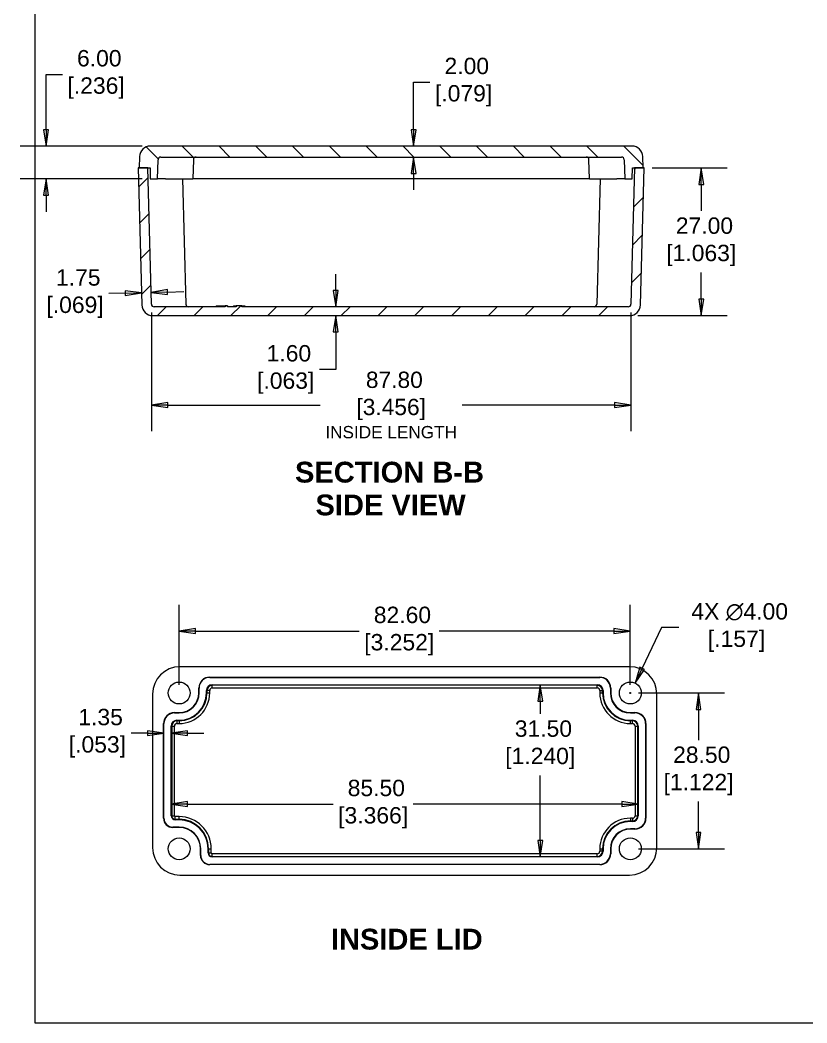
# Model space of a CAD drawing. Header units: millimetres. Extents: x 11 to 405, y 14 to 310.
# Drawn here: x 11 to 155, y 14.5 to 197.9 of the extents above; entities that cross this region are included whole.
import ezdxf

# ---------------------------------------------------------------- set-up
doc = ezdxf.new("R2010")
doc.units = ezdxf.units.MM
doc.header["$LTSCALE"] = 1.5
for name, color, linetype, lineweight in [('Dimension (ANSI)', 7, 'Continuous', 9), ('Hatch (ANSI)', 7, 'Continuous', 9), ('Sketch Geometry (ANSI)', 7, 'Continuous', 9), ('Symbol (ANSI)', 7, 'Continuous', 9), ('Visible (ANSI)', 7, 'Continuous', 9), ('Visible Narrow (ANSI)', 7, 'Continuous', 9)]:
    doc.layers.add(name, color=color, linetype=linetype, lineweight=lineweight)
doc.styles.add('Label Text (ANSI)', font='arialbd.ttf')
doc.styles.add('Note Text (ANSI)', font='arial.ttf')
doc.styles.add('Text Style20', font='arial.ttf')
doc.dimstyles.new('Default - mm (ANSI)', dxfattribs={"dimscale": 1.5, "dimtxt": 2, "dimasz": 2, "dimexe": 3.175, "dimexo": 1, "dimgap": 0.8, "dimtad": 0, "dimtih": 1, "dimtoh": 1, "dimrnd": 1e-08, "dimzin": 4, "dimdsep": 46, "dimtxsty": 'Note Text (ANSI)', "dimblk": 'Filled-1', "dimcen": 0.09, "dimdle": 10, "dimclrd": 256, "dimclre": 256, "dimclrt": 256, "dimadec": 1, "dimazin": 0, "dimtfac": 1.524, "dimtofl": 0, "dimtmove": 0, "dimatfit": 3, "dimfxl": 0, "dimtolj": 1, "dimtzin": 0, "dimlwd": -1, "dimlwe": -1, "dimarcsym": 0})

# ---------------------------------------------------------------- blocks, each defined once
blk = doc.blocks.new('Title Blocks HAMMOND')
at = {"layer": 'Sketch Geometry (ANSI)'}
for p, q in [((9.35, 206.73), (9.35, 9.64)), ((9.35, 9.64), (173.94, 9.64))]:
    blk.add_line(p, q, dxfattribs=at)
at = {"layer": 'Symbol (ANSI)', "style": 'Text Style20'}
blk.add_attdef('<TITLE>_001', (231.51, 16.35), '', height=5, dxfattribs=at)
blk = doc.blocks.new('Filled-1')
at = {"color": 0}
for p, q in [((0, 0), (-1, 0.15)), ((-1, 0.15), (-1, -0.15)), ((-1, 0), (0, 0)), ((-1, -0.15), (0, 0))]:
    blk.add_line(p, q, dxfattribs=at)
at = {"color": 0, "flags": 128}
blk.add_lwpolyline([(-1, -0.15), (0, 0), (-1, 0.15), (-1, -0.15)], dxfattribs=at)
at = {"color": 0}
blk.add_solid([(-1, -0.15), (0, 0), (-1, 0.15), (-1, -0.15)], dxfattribs=at)
blk = doc.blocks.new('*D7')
at = {"layer": 'Defpoints', "color": 0, "transparency": 16777216}
for p in [(38.64, 68.79), (124.15, 68.79), (124.15, 54.51)]:
    blk.add_point(p, dxfattribs=at)
at = {"layer": 'Dimension (ANSI)', "transparency": 16777216}
for p, q in [((41.64, 54.51), (68.28, 54.51)), ((121.15, 54.51), (82.94, 54.51))]:
    blk.add_line(p, q, dxfattribs=at)
at = {"layer": 'Dimension (ANSI)', "transparency": 16777216, "xscale": 3, "yscale": 3, "zscale": 3, "rotation": 180}
blk.add_blockref('Filled-1', (38.64, 54.51), dxfattribs=at)
at = {"layer": 'Dimension (ANSI)', "transparency": 16777216, "xscale": 3, "yscale": 3, "zscale": 3}
blk.add_blockref('Filled-1', (124.15, 54.51), dxfattribs=at)
at = {"layer": 'Dimension (ANSI)', "transparency": 16777216, "insert": (75.61, 54.51), "char_height": 3, "attachment_point": 5, "style": 'Note Text (ANSI)'}
blk.add_mtext('\\A1; 85.50\\P[3.366]', dxfattribs=at)
blk = doc.blocks.new('*D8')
at = {"layer": 'Defpoints', "color": 0, "transparency": 16777216}
for p in [(116.64, 76.34), (106.2, 44.83), (116.64, 44.83)]:
    blk.add_point(p, dxfattribs=at)
at = {"layer": 'Dimension (ANSI)', "transparency": 16777216}
for p, q in [((106.2, 73.34), (106.2, 71)), ((106.2, 47.83), (106.2, 59.74))]:
    blk.add_line(p, q, dxfattribs=at)
at = {"layer": 'Dimension (ANSI)', "transparency": 16777216, "xscale": 3, "yscale": 3, "zscale": 3}
for p, rotation in [((106.2, 76.34), 90), ((106.2, 44.83), 270)]:
    blk.add_blockref('Filled-1', p, dxfattribs=dict(at, rotation=rotation))
at = {"layer": 'Dimension (ANSI)', "transparency": 16777216, "insert": (106.2, 65.37), "char_height": 3, "attachment_point": 5, "style": 'Note Text (ANSI)'}
blk.add_mtext('\\A1; 31.50\\P[1.240]', dxfattribs=at)
blk = doc.blocks.new('*D9')
at = {"layer": 'Defpoints', "color": 0, "transparency": 16777216}
for p in [(122.69, 86.17), (40.09, 74.84), (122.69, 74.84)]:
    blk.add_point(p, dxfattribs=at)
at = {"layer": 'Dimension (ANSI)', "transparency": 16777216}
for p, q in [((40.09, 76.34), (40.09, 90.94)), ((122.69, 76.34), (122.69, 90.94)), ((43.09, 86.17), (73.06, 86.17)), ((119.69, 86.17), (87.72, 86.17))]:
    blk.add_line(p, q, dxfattribs=at)
at = {"layer": 'Dimension (ANSI)', "transparency": 16777216, "xscale": 3, "yscale": 3, "zscale": 3, "rotation": 180}
blk.add_blockref('Filled-1', (40.09, 86.17), dxfattribs=at)
at = {"layer": 'Dimension (ANSI)', "transparency": 16777216, "xscale": 3, "yscale": 3, "zscale": 3}
blk.add_blockref('Filled-1', (122.69, 86.17), dxfattribs=at)
at = {"layer": 'Dimension (ANSI)', "transparency": 16777216, "insert": (80.39, 86.17), "char_height": 3, "attachment_point": 5, "style": 'Note Text (ANSI)'}
blk.add_mtext('\\A1; 82.60\\P[3.252]', dxfattribs=at)
blk = doc.blocks.new('*D10')
at = {"layer": 'Defpoints', "color": 0, "transparency": 16777216}
for p in [(122.69, 74.84), (122.69, 46.34), (135.18, 46.34)]:
    blk.add_point(p, dxfattribs=at)
at = {"layer": 'Dimension (ANSI)', "transparency": 16777216}
for p, q in [((124.19, 74.84), (139.95, 74.84)), ((135.18, 71.84), (135.18, 66.21)), ((135.18, 49.34), (135.18, 54.96)), ((124.19, 46.34), (139.95, 46.34))]:
    blk.add_line(p, q, dxfattribs=at)
at = {"layer": 'Dimension (ANSI)', "transparency": 16777216, "xscale": 3, "yscale": 3, "zscale": 3}
for p, rotation in [((135.18, 74.84), 90), ((135.18, 46.34), 270)]:
    blk.add_blockref('Filled-1', p, dxfattribs=dict(at, rotation=rotation))
at = {"layer": 'Dimension (ANSI)', "transparency": 16777216, "insert": (135.18, 60.59), "char_height": 3, "attachment_point": 5, "style": 'Note Text (ANSI)'}
blk.add_mtext('\\A1; 28.50\\P[1.122]', dxfattribs=at)
blk = doc.blocks.new('*D11')
at = {"layer": 'Defpoints', "color": 0, "transparency": 16777216}
for p in [(37.3, 67.48), (37.3, 67.25), (38.64, 67.25)]:
    blk.add_point(p, dxfattribs=at)
at = {"layer": 'Dimension (ANSI)', "transparency": 16777216}
for p, q in [((34.3, 67.48), (31.3, 67.48)), ((41.64, 67.48), (44.64, 67.48))]:
    blk.add_line(p, q, dxfattribs=at)
at = {"layer": 'Dimension (ANSI)', "transparency": 16777216, "xscale": 3, "yscale": 3, "zscale": 3}
blk.add_blockref('Filled-1', (37.3, 67.48), dxfattribs=at)
at = {"layer": 'Dimension (ANSI)', "transparency": 16777216, "xscale": 3, "yscale": 3, "zscale": 3, "rotation": 180}
blk.add_blockref('Filled-1', (38.64, 67.48), dxfattribs=at)
at = {"layer": 'Dimension (ANSI)', "transparency": 16777216, "insert": (25.13, 67.48), "char_height": 3, "attachment_point": 5, "style": 'Note Text (ANSI)'}
blk.add_mtext('\\A1; 1.35\\P[.053]', dxfattribs=at)
blk = doc.blocks.new('*D19')
at = {"layer": 'Defpoints', "color": 0, "transparency": 16777216}
for p in [(125.21, 170.87), (122.55, 143.87), (135.68, 143.87)]:
    blk.add_point(p, dxfattribs=at)
at = {"layer": 'Dimension (ANSI)', "transparency": 16777216}
for p, q in [((126.71, 170.87), (140.44, 170.87)), ((135.68, 167.87), (135.68, 163)), ((135.68, 146.87), (135.68, 151.74)), ((124.05, 143.87), (140.44, 143.87))]:
    blk.add_line(p, q, dxfattribs=at)
at = {"layer": 'Dimension (ANSI)', "transparency": 16777216, "xscale": 3, "yscale": 3, "zscale": 3}
for p, rotation in [((135.68, 170.87), 90), ((135.68, 143.87), 270)]:
    blk.add_blockref('Filled-1', p, dxfattribs=dict(at, rotation=rotation))
at = {"layer": 'Dimension (ANSI)', "transparency": 16777216, "insert": (135.68, 157.37), "char_height": 3, "attachment_point": 5, "style": 'Note Text (ANSI)'}
blk.add_mtext('\\A1; 27.00\\P[1.063]', dxfattribs=at)
blk = doc.blocks.new('*D20')
at = {"layer": 'Defpoints', "color": 0, "transparency": 16777216}
for p in [(15.73, 174.87), (34.83, 174.87), (34.81, 168.87)]:
    blk.add_point(p, dxfattribs=at)
at = {"layer": 'Dimension (ANSI)', "transparency": 16777216}
for p, q in [((15.73, 177.87), (15.73, 187.99)), ((15.73, 187.99), (18.73, 187.99)), ((33.33, 174.87), (10.97, 174.87)), ((33.31, 168.87), (10.97, 168.87)), ((15.73, 165.87), (15.73, 162.87))]:
    blk.add_line(p, q, dxfattribs=at)
at = {"layer": 'Dimension (ANSI)', "transparency": 16777216, "xscale": 3, "yscale": 3, "zscale": 3}
for p, rotation in [((15.73, 174.87), 270), ((15.73, 168.87), 90)]:
    blk.add_blockref('Filled-1', p, dxfattribs=dict(at, rotation=rotation))
at = {"layer": 'Dimension (ANSI)', "transparency": 16777216, "insert": (24.89, 187.99), "char_height": 3, "attachment_point": 5, "style": 'Note Text (ANSI)'}
blk.add_mtext('\\A1; 6.00\\P[.236]', dxfattribs=at)
blk = doc.blocks.new('*D21')
at = {"layer": 'Defpoints', "color": 0, "transparency": 16777216}
for p in [(35.01, 145.95), (122.81, 145.95), (122.81, 127.5)]:
    blk.add_point(p, dxfattribs=at)
at = {"layer": 'Dimension (ANSI)', "transparency": 16777216}
for p, q in [((35.01, 144.45), (35.01, 122.74)), ((122.81, 144.45), (122.81, 122.74)), ((38.01, 127.5), (65.93, 127.5)), ((119.81, 127.5), (91.89, 127.5))]:
    blk.add_line(p, q, dxfattribs=at)
at = {"layer": 'Dimension (ANSI)', "transparency": 16777216, "xscale": 3, "yscale": 3, "zscale": 3, "rotation": 180}
blk.add_blockref('Filled-1', (35.01, 127.5), dxfattribs=at)
at = {"layer": 'Dimension (ANSI)', "transparency": 16777216, "xscale": 3, "yscale": 3, "zscale": 3}
blk.add_blockref('Filled-1', (122.81, 127.5), dxfattribs=at)
at = {"layer": 'Dimension (ANSI)', "transparency": 16777216, "insert": (78.91, 127.5), "char_height": 3, "attachment_point": 5, "style": 'Note Text (ANSI)'}
blk.add_mtext('\\A1; \\fArial|b0|i0;\\H2.9809;87.80\\P[3.456]{\\P\\fArial|b0|i0;\\H2.2500;INSIDE LENGTH}', dxfattribs=at)
blk = doc.blocks.new('*D26')
at = {"layer": 'Defpoints', "color": 0, "transparency": 16777216}
for p in [(123.56, 76.64), (121.83, 73.03)]:
    blk.add_point(p, dxfattribs=at)
at = {"layer": 'Dimension (ANSI)', "transparency": 16777216}
for p, q in [((128.42, 86.81), (124.85, 79.35)), ((131.59, 86.81), (128.42, 86.81)), ((122.56, 74.84), (122.83, 74.84)), ((122.69, 74.7), (122.69, 74.97))]:
    blk.add_line(p, q, dxfattribs=at)
at = {"layer": 'Dimension (ANSI)', "transparency": 16777216, "xscale": 3, "yscale": 3, "zscale": 3, "rotation": 244.4367933907318}
blk.add_blockref('Filled-1', (123.56, 76.64), dxfattribs=at)
at = {"layer": 'Dimension (ANSI)', "transparency": 16777216, "insert": (142.13, 86.81), "char_height": 3, "attachment_point": 5, "style": 'Note Text (ANSI)'}
blk.add_mtext('\\A1; 4X ∅4.00\\P[.157]', dxfattribs=at)
blk = doc.blocks.new('*D29')
at = {"layer": 'Defpoints', "color": 0, "transparency": 16777216}
for p in [(83.01, 174.87), (92.17, 174.87), (92.17, 172.87)]:
    blk.add_point(p, dxfattribs=at)
at = {"layer": 'Dimension (ANSI)', "transparency": 16777216}
for p, q in [((83.01, 177.87), (83.01, 186.58)), ((83.01, 186.58), (86.01, 186.58)), ((83.01, 169.87), (83.01, 166.87))]:
    blk.add_line(p, q, dxfattribs=at)
at = {"layer": 'Dimension (ANSI)', "transparency": 16777216, "xscale": 3, "yscale": 3, "zscale": 3}
for p, rotation in [((83.01, 174.87), 270), ((83.01, 172.87), 90)]:
    blk.add_blockref('Filled-1', p, dxfattribs=dict(at, rotation=rotation))
at = {"layer": 'Dimension (ANSI)', "transparency": 16777216, "insert": (92.17, 186.58), "char_height": 3, "attachment_point": 5, "style": 'Note Text (ANSI)'}
blk.add_mtext('\\A1; 2.00\\P[.079]', dxfattribs=at)
blk = doc.blocks.new('*D30')
at = {"layer": 'Defpoints', "color": 0, "transparency": 16777216}
for p in [(33.05, 154.01), (34.8, 154.06), (34.96, 148.09)]:
    blk.add_point(p, dxfattribs=at)
at = {"layer": 'Dimension (ANSI)', "transparency": 16777216}
for p, q in [((30.21, 147.97), (27.21, 147.89)), ((37.95, 148.17), (40.95, 148.25))]:
    blk.add_line(p, q, dxfattribs=at)
at = {"layer": 'Dimension (ANSI)', "transparency": 16777216, "xscale": 3, "yscale": 3, "zscale": 3}
for p, rotation in [((34.96, 148.09), 181.4999999999999), ((33.21, 148.04), 1.499999999999995)]:
    blk.add_blockref('Filled-1', p, dxfattribs=dict(at, rotation=rotation))
at = {"layer": 'Dimension (ANSI)', "transparency": 16777216, "insert": (21.04, 147.89), "char_height": 3, "attachment_point": 5, "style": 'Note Text (ANSI)'}
blk.add_mtext('\\A1; 1.75\\P[.069]', dxfattribs=at)
blk = doc.blocks.new('*D31')
at = {"layer": 'Defpoints', "color": 0, "transparency": 16777216}
for p in [(59.6, 145.47), (59.6, 143.87), (68.76, 143.87)]:
    blk.add_point(p, dxfattribs=at)
at = {"layer": 'Dimension (ANSI)', "transparency": 16777216}
for p, q in [((68.76, 148.47), (68.76, 151.47)), ((68.76, 140.87), (68.76, 134.02)), ((68.76, 134.02), (65.76, 134.02))]:
    blk.add_line(p, q, dxfattribs=at)
at = {"layer": 'Dimension (ANSI)', "transparency": 16777216, "xscale": 3, "yscale": 3, "zscale": 3}
for p, rotation in [((68.76, 145.47), 270), ((68.76, 143.87), 90)]:
    blk.add_blockref('Filled-1', p, dxfattribs=dict(at, rotation=rotation))
at = {"layer": 'Dimension (ANSI)', "transparency": 16777216, "insert": (59.6, 134.02), "char_height": 3, "attachment_point": 5, "style": 'Note Text (ANSI)'}
blk.add_mtext('\\A1; 1.60\\P[.063]', dxfattribs=at)

msp = doc.modelspace()

# ---------------------------------------------------------------- hatches: boundary and pattern name
at = {"layer": 'Hatch (ANSI)'}
h = msp.add_hatch(dxfattribs=at)
h.set_pattern_fill('ANSI31', color=256, scale=38.1, angle=90.00021, style=0)
h.set_pattern_definition([(135.0002, (0, 0), (-3.36758, -3.36761), [])])
edge = h.paths.add_edge_path()
edge.add_ellipse((34.831, 172.867), major_axis=(0, 2), ratio=1, start_angle=0, end_angle=88)
edge.add_line((32.832, 172.937), (32.76, 170.867))
edge.add_line((32.76, 170.867), (34.36, 170.867))
edge.add_line((34.36, 170.867), (34.76, 170.867))
edge.add_line((34.76, 170.867), (34.812, 168.867))
edge.add_line((34.812, 168.867), (36.157, 168.867))
edge.add_line((36.157, 168.867), (36.249, 172.38))
edge.add_ellipse((36.749, 172.367), major_axis=(-0.5, 0.013), ratio=1, start_angle=271.5, end_angle=360, ccw=False)
edge.add_line((36.749, 172.867), (121.07, 172.867))
edge.add_ellipse((121.07, 172.367), major_axis=(0, 0.5), ratio=1, start_angle=271.5, end_angle=360, ccw=False)
edge.add_line((121.57, 172.38), (121.662, 168.867))
edge.add_line((121.662, 168.867), (123.007, 168.867))
edge.add_line((123.007, 168.867), (123.06, 170.867))
edge.add_line((123.06, 170.867), (123.46, 170.867))
edge.add_line((123.46, 170.867), (125.06, 170.867))
edge.add_line((125.06, 170.867), (124.987, 172.937))
edge.add_ellipse((122.988, 172.867), major_axis=(1.999, 0.07), ratio=1, start_angle=0, end_angle=88)
edge.add_line((122.988, 174.867), (34.831, 174.867))
h = msp.add_hatch(dxfattribs=at)
h.set_pattern_fill('ANSI31', color=256, scale=38.1, style=0)
h.set_pattern_definition([(45, (0, 0), (-3.3676, 3.3676), [])])
edge = h.paths.add_edge_path()
edge.add_ellipse((35.265, 145.867), major_axis=(-1.999, -0.052), ratio=1, start_angle=0, end_angle=88.5)
edge.add_line((35.265, 143.867), (122.554, 143.867))
edge.add_ellipse((122.554, 145.867), major_axis=(0, -2), ratio=1, start_angle=0, end_angle=88.5)
edge.add_line((124.554, 145.815), (125.21, 170.867))
edge.add_line((125.21, 170.867), (125.06, 170.867))
edge.add_line((125.06, 170.867), (123.46, 170.867))
edge.add_line((123.46, 170.867), (122.807, 145.954))
edge.add_ellipse((122.307, 145.967), major_axis=(0.5, -0.013), ratio=1, start_angle=271.5, end_angle=360, ccw=False)
edge.add_line((122.307, 145.467), (51.588, 145.467))
edge.add_line((51.588, 145.467), (51.588, 145.667))
edge.add_line((51.588, 145.667), (50.53, 145.667))
edge.add_line((50.53, 145.667), (50.53, 145.467))
edge.add_line((50.53, 145.467), (48.931, 145.467))
edge.add_line((48.931, 145.467), (48.931, 145.667))
edge.add_line((48.931, 145.667), (48.546, 145.667))
edge.add_line((48.546, 145.667), (48.546, 145.467))
edge.add_line((48.546, 145.467), (35.512, 145.467))
edge.add_ellipse((35.512, 145.967), major_axis=(0, -0.5), ratio=1, start_angle=271.5, end_angle=360, ccw=False)
edge.add_line((35.012, 145.954), (34.36, 170.867))
edge.add_line((34.36, 170.867), (32.76, 170.867))
edge.add_line((32.76, 170.867), (32.61, 170.867))
edge.add_line((32.61, 170.867), (33.266, 145.815))

# ---------------------------------------------------------------- linework, layer by layer
at = {"layer": 'Visible (ANSI)'}
for p, q in [((122.988, 174.867), (34.831, 174.867)), ((32.832, 172.937), (32.76, 170.867)), ((36.749, 172.867), (121.07, 172.867)), ((125.06, 170.867), (124.987, 172.937)), ((34.36, 170.867), (32.61, 170.867)), ((32.61, 170.867), (33.266, 145.815)), ((32.76, 170.867), (34.76, 170.867)), ((35.012, 145.954), (34.36, 170.867)), ((34.76, 170.867), (34.812, 168.867)), ((36.157, 168.867), (36.249, 172.38)), ((42.699, 172.38), (42.607, 168.867)), ((115.212, 168.867), (115.12, 172.38)), ((121.57, 172.38), (121.662, 168.867)), ((123.46, 170.867), (122.807, 145.954)), ((123.007, 168.867), (123.06, 170.867)), ((123.06, 170.867), (125.06, 170.867)), ((125.21, 170.867), (123.46, 170.867)), ((124.554, 145.815), (125.21, 170.867)), ((34.812, 168.867), (36.157, 168.867)), ((37.21, 168.867), (36.157, 168.867)), ((37.61, 168.867), (37.21, 168.867)), ((37.61, 168.867), (42.607, 168.867)), ((40.712, 168.867), (41.312, 145.954)), ((43.66, 168.867), (42.607, 168.867)), ((114.16, 168.867), (43.66, 168.867)), ((115.212, 168.867), (114.16, 168.867)), ((115.212, 168.867), (120.21, 168.867)), ((117.157, 168.867), (116.557, 145.954)), ((120.61, 168.867), (120.21, 168.867)), ((121.662, 168.867), (120.61, 168.867)), ((121.662, 168.867), (123.007, 168.867)), ((48.546, 145.467), (35.512, 145.467)), ((46.896, 145.667), (46.931, 145.667)), ((46.896, 145.667), (46.896, 145.467)), ((46.931, 145.667), (48.323, 145.667)), ((46.931, 145.667), (46.931, 145.467)), ((48.931, 145.667), (48.546, 145.667)), ((48.931, 145.467), (48.931, 145.667)), ((48.931, 145.667), (48.965, 145.667)), ((50.53, 145.467), (48.931, 145.467)), ((48.965, 145.667), (48.965, 145.467)), ((50.071, 145.667), (50.53, 145.667)), ((50.071, 145.667), (50.071, 145.467)), ((51.588, 145.667), (50.53, 145.667)), ((122.307, 145.467), (51.588, 145.467)), ((51.906, 145.667), (52.112, 145.667)), ((52.112, 145.667), (52.112, 145.467)), ((35.265, 143.867), (122.554, 143.867)), ((122.544, 79.636), (40.244, 79.636)), ((45.694, 77.736), (117.094, 77.736)), ((45.694, 77.683), (117.094, 77.683)), ((43.694, 74.836), (43.694, 75.736)), ((43.747, 74.836), (43.747, 75.736)), ((45.092, 74.836), (45.092, 75.286)), ((46.144, 76.338), (116.644, 76.338)), ((117.697, 75.286), (117.697, 74.836)), ((119.042, 75.736), (119.042, 74.836)), ((119.094, 75.736), (119.094, 74.836)), ((35.244, 74.636), (35.244, 46.536)), ((127.544, 46.536), (127.544, 74.636)), ((39.244, 71.236), (40.094, 71.236)), ((39.244, 71.183), (40.094, 71.183)), ((39.694, 69.838), (40.094, 69.838)), ((122.694, 71.236), (123.544, 71.236)), ((122.694, 71.183), (123.544, 71.183)), ((122.694, 69.838), (123.094, 69.838)), ((37.244, 51.936), (37.244, 69.236)), ((37.297, 51.936), (37.297, 69.236)), ((38.642, 52.386), (38.642, 68.786)), ((124.147, 68.786), (124.147, 52.386)), ((125.492, 69.236), (125.492, 51.936)), ((125.544, 69.236), (125.544, 51.936)), ((40.094, 51.633), (39.394, 51.633)), ((40.094, 50.288), (38.944, 50.288)), ((40.094, 50.236), (38.944, 50.236)), ((123.094, 51.333), (122.694, 51.333)), ((123.544, 49.988), (122.694, 49.988)), ((123.544, 49.936), (122.694, 49.936)), ((43.994, 45.136), (43.994, 46.336)), ((44.047, 45.136), (44.047, 46.336)), ((45.392, 45.586), (45.392, 46.336)), ((117.697, 46.336), (117.697, 45.886)), ((119.042, 46.336), (119.042, 45.436)), ((119.094, 46.336), (119.094, 45.436)), ((116.644, 44.833), (46.144, 44.833)), ((117.094, 43.488), (45.694, 43.488)), ((117.094, 43.436), (45.694, 43.436)), ((40.244, 41.536), (122.544, 41.536))]:
    msp.add_line(p, q, dxfattribs=at)
for centre in [(40.094, 74.836), (122.694, 74.836), (40.094, 46.336), (122.694, 46.336)]:
    msp.add_circle(centre, 2, dxfattribs=at)
for centre, radius, start, end in [((34.831, 172.867), 2, 90, 178), ((122.988, 172.867), 2, 2, 90), ((36.749, 172.367), 0.5, 90, 178.5), ((43.199, 172.367), 0.5, 90, 178.5), ((114.62, 172.367), 0.5, 1.5, 90), ((121.07, 172.367), 0.5, 1.5, 90), ((35.265, 145.867), 2, 181.5, 270), ((35.512, 145.967), 0.5, 181.5, 270), ((41.812, 145.967), 0.5, 181.5, 270), ((116.057, 145.967), 0.5, 270, 358.5), ((122.307, 145.967), 0.5, 270, 358.5), ((122.554, 145.867), 2, 270, 358.5), ((40.244, 74.636), 5, 90, 180), ((122.544, 74.636), 5, 0, 90), ((45.694, 75.736), 2, 90, 180), ((45.694, 75.736), 1.948, 90, 180), ((117.094, 75.736), 2, 0, 90), ((117.094, 75.736), 1.948, 0, 90), ((46.144, 75.286), 1.052, 90, 180), ((116.644, 75.286), 1.052, 0, 90), ((40.094, 74.836), 4.998, 270, 0), ((40.094, 74.836), 3.652, 270, 0), ((40.094, 74.836), 3.6, 270, 0), ((122.694, 74.836), 4.998, 180, 270), ((122.694, 74.836), 3.652, 180, 270), ((122.694, 74.836), 3.6, 180, 270), ((39.244, 69.236), 2, 90, 180), ((39.244, 69.236), 1.948, 90, 180), ((39.694, 68.786), 1.052, 90, 180), ((123.094, 68.786), 1.052, 0, 90), ((123.544, 69.236), 2, 0, 90), ((123.544, 69.236), 1.948, 0, 90), ((38.944, 51.936), 1.7, 180, 270), ((38.944, 51.936), 1.648, 180, 270), ((39.394, 52.386), 0.752, 180, 270), ((40.094, 46.336), 5.298, 0, 90), ((123.094, 52.386), 1.052, 270, 0), ((123.544, 51.936), 1.948, 270, 0), ((123.544, 51.936), 2, 270, 0), ((40.094, 46.336), 3.952, 0, 90), ((40.094, 46.336), 3.9, 0, 90), ((122.694, 46.336), 4.998, 90, 180), ((122.694, 46.336), 3.652, 90, 180), ((122.694, 46.336), 3.6, 90, 180), ((40.244, 46.536), 5, 180, 270), ((116.644, 45.886), 1.052, 270, 0), ((122.544, 46.536), 5, 270, 0), ((45.694, 45.136), 1.7, 180, 270), ((45.694, 45.136), 1.648, 180, 270), ((46.144, 45.586), 0.752, 180, 270), ((117.094, 45.436), 1.948, 270, 0), ((117.094, 45.436), 2, 270, 0)]:
    msp.add_arc(centre, radius, start, end, dxfattribs=at)
for points, knots in [([(48.323, 145.667), (48.383, 145.667), (48.448, 145.667), (48.521, 145.667), (48.533, 145.667), (48.546, 145.667)], [-0.032718953, -0.032718953, -0.032718953, -0.032718953, -0.013441677, -0.013441677, -0.009664881, -0.009664881, -0.009664881, -0.009664881]), ([(48.546, 145.667), (48.546, 145.634), (48.546, 145.6), (48.546, 145.534), (48.546, 145.5), (48.546, 145.467)], [-0.02, -0.02, -0.02, -0.02, -0.01, -0.01, 0, 0, 0, 0]), ([(50.53, 145.667), (50.53, 145.634), (50.53, 145.6), (50.53, 145.534), (50.53, 145.5), (50.53, 145.467)], [-0.02, -0.02, -0.02, -0.02, -0.01, -0.01, 0, 0, 0, 0]), ([(51.588, 145.467), (51.588, 145.5), (51.588, 145.534), (51.588, 145.6), (51.588, 145.634), (51.588, 145.667)], [-0.02, -0.02, -0.02, -0.02, -0.01, -0.01, 0, 0, 0, 0]), ([(51.588, 145.667), (51.622, 145.667), (51.655, 145.667), (51.765, 145.667), (51.841, 145.667), (51.906, 145.667)], [-0.035065034, -0.035065034, -0.035065034, -0.035065034, -0.024986177, -0.024986177, 0, 0, 0, 0])]:
    msp.add_open_spline(points, degree=3, knots=knots, dxfattribs=at)
at = {"layer": 'Visible Narrow (ANSI)'}
for p, q in [((45.694, 77.736), (45.694, 77.683)), ((117.094, 77.736), (117.094, 77.683)), ((43.694, 75.736), (43.747, 75.736)), ((45.184, 75.286), (45.092, 75.286)), ((45.684, 75.286), (45.184, 75.286)), ((45.184, 75.286), (45.184, 74.836)), ((45.684, 74.836), (45.684, 75.286)), ((46.144, 76.246), (46.144, 76.338)), ((46.144, 75.746), (46.144, 76.246)), ((116.644, 76.246), (46.144, 76.246)), ((46.144, 75.746), (116.644, 75.746)), ((116.644, 76.246), (116.644, 76.338)), ((116.644, 75.746), (116.644, 76.246)), ((117.105, 75.286), (117.605, 75.286)), ((117.105, 75.286), (117.105, 74.836)), ((117.605, 74.836), (117.605, 75.286)), ((117.605, 75.286), (117.697, 75.286)), ((119.094, 75.736), (119.042, 75.736)), ((43.694, 74.836), (43.747, 74.836)), ((45.092, 74.836), (45.184, 74.836)), ((45.184, 74.836), (45.684, 74.836)), ((117.105, 74.836), (117.605, 74.836)), ((117.605, 74.836), (117.697, 74.836)), ((119.094, 74.836), (119.042, 74.836)), ((39.244, 71.236), (39.244, 71.183)), ((39.694, 69.746), (39.694, 69.838)), ((39.694, 69.746), (39.694, 69.246)), ((40.094, 69.746), (39.694, 69.746)), ((40.094, 71.236), (40.094, 71.183)), ((40.094, 69.746), (40.094, 69.838)), ((40.094, 69.746), (40.094, 69.246)), ((122.694, 71.236), (122.694, 71.183)), ((122.694, 69.746), (122.694, 69.838)), ((122.694, 69.246), (122.694, 69.746)), ((123.094, 69.746), (122.694, 69.746)), ((123.094, 69.746), (123.094, 69.838)), ((123.094, 69.246), (123.094, 69.746)), ((123.544, 71.236), (123.544, 71.183)), ((37.244, 69.236), (37.297, 69.236)), ((38.734, 68.786), (38.642, 68.786)), ((38.734, 68.786), (39.234, 68.786)), ((38.734, 68.786), (38.734, 52.386)), ((39.234, 52.386), (39.234, 68.786)), ((39.694, 69.246), (40.094, 69.246)), ((122.694, 69.246), (123.094, 69.246)), ((123.555, 68.786), (124.055, 68.786)), ((123.555, 68.786), (123.555, 52.386)), ((124.055, 52.386), (124.055, 68.786)), ((124.055, 68.786), (124.147, 68.786)), ((125.544, 69.236), (125.492, 69.236)), ((37.244, 51.936), (37.297, 51.936)), ((38.734, 52.386), (38.642, 52.386)), ((38.734, 52.386), (39.234, 52.386)), ((39.394, 51.725), (39.394, 52.225)), ((40.094, 52.225), (39.394, 52.225)), ((39.394, 51.725), (40.094, 51.725)), ((39.394, 51.725), (39.394, 51.633)), ((40.094, 51.725), (40.094, 52.225)), ((40.094, 51.725), (40.094, 51.633)), ((122.694, 51.925), (122.694, 51.425)), ((123.094, 51.925), (122.694, 51.925)), ((122.694, 51.425), (123.094, 51.425)), ((122.694, 51.425), (122.694, 51.333)), ((123.094, 51.925), (123.094, 51.425)), ((123.094, 51.425), (123.094, 51.333)), ((123.555, 52.386), (124.055, 52.386)), ((124.055, 52.386), (124.147, 52.386)), ((125.544, 51.936), (125.492, 51.936)), ((38.944, 50.236), (38.944, 50.288)), ((40.094, 50.236), (40.094, 50.288)), ((122.694, 49.936), (122.694, 49.988)), ((123.544, 49.936), (123.544, 49.988)), ((43.994, 46.336), (44.047, 46.336)), ((45.484, 46.336), (45.392, 46.336)), ((45.484, 46.336), (45.984, 46.336)), ((45.484, 46.336), (45.484, 45.586)), ((45.984, 45.586), (45.984, 46.336)), ((117.105, 46.336), (117.605, 46.336)), ((117.105, 46.336), (117.105, 45.886)), ((117.605, 45.886), (117.105, 45.886)), ((117.605, 45.886), (117.605, 46.336)), ((117.605, 46.336), (117.697, 46.336)), ((117.605, 45.886), (117.697, 45.886)), ((119.094, 46.336), (119.042, 46.336)), ((43.994, 45.136), (44.047, 45.136)), ((45.484, 45.586), (45.392, 45.586)), ((45.484, 45.586), (45.984, 45.586)), ((46.144, 44.925), (46.144, 45.425)), ((116.644, 45.425), (46.144, 45.425)), ((46.144, 44.925), (116.644, 44.925)), ((46.144, 44.925), (46.144, 44.833)), ((116.644, 44.925), (116.644, 45.425)), ((116.644, 44.925), (116.644, 44.833)), ((119.094, 45.436), (119.042, 45.436)), ((45.694, 43.436), (45.694, 43.488)), ((117.094, 43.436), (117.094, 43.488))]:
    msp.add_line(p, q, dxfattribs=at)
for centre, radius, start, end in [((46.144, 75.286), 0.96, 90, 180), ((46.144, 75.286), 0.461, 90, 180), ((116.644, 75.286), 0.96, 0, 90), ((116.644, 75.286), 0.461, 0, 90), ((40.094, 74.836), 5.589, 270, 0), ((40.094, 74.836), 5.09, 270, 0), ((122.694, 74.836), 5.589, 180, 270), ((122.694, 74.836), 5.09, 180, 270), ((39.694, 68.786), 0.96, 90, 180), ((123.094, 68.786), 0.96, 0, 90), ((39.694, 68.786), 0.461, 90, 180), ((123.094, 68.786), 0.461, 0, 90), ((39.394, 52.386), 0.66, 180, 270), ((39.394, 52.386), 0.161, 180, 270), ((40.094, 46.336), 5.889, 0, 90), ((40.094, 46.336), 5.39, 0, 90), ((122.694, 46.336), 5.589, 90, 180), ((122.694, 46.336), 5.09, 90, 180), ((123.094, 52.386), 0.96, 270, 0), ((123.094, 52.386), 0.461, 270, 0), ((116.644, 45.886), 0.461, 270, 0), ((116.644, 45.886), 0.96, 270, 0), ((46.144, 45.586), 0.66, 180, 270), ((46.144, 45.586), 0.161, 180, 270)]:
    msp.add_arc(centre, radius, start, end, dxfattribs=at)

# ---------------------------------------------------------------- block references
at = {"xscale": 1.5, "yscale": 1.5, "zscale": 1.5}
msp.add_blockref('Title Blocks HAMMOND', (-0.373, 0.019), dxfattribs=at)

# ---------------------------------------------------------------- texts
at = {"layer": 'Symbol (ANSI)', "char_height": 3.81, "attachment_point": 7, "line_spacing_factor": 0.25, "style": 'Label Text (ANSI)'}
for s, insert in [('SECTION B-B', (61.305, 113.268)), ('SIDE VIEW', (65.053, 107.272)), ('INSIDE LID', (67.874, 27.845))]:
    msp.add_mtext(s, dxfattribs=dict(at, insert=insert))

# ---------------------------------------------------------------- dimensions: what is measured, and where the dimension line sits
at = {"layer": 'Dimension (ANSI)'}
for base, p1, p2, angle, text, override, picture, middle in [((15.729, 174.867), (34.812, 168.867), (34.831, 174.867), 270, ' <>\\X[.236]', {"dimgap": 0.8, "dimdec": 2, "dimpost": '\\X', "dimtol": 0, "dimlim": 0, "dimtp": 0, "dimtm": 0, "dimtdec": 2, "dimatfit": 1}, '*D20', (24.894, 187.989)), ((83.01, 174.867), (92.174, 172.867), (92.174, 174.867), 270, ' <>\\X[.079]', {"dimgap": 0.8, "dimdec": 2, "dimpost": '\\X', "dimse1": 1, "dimse2": 1, "dimtol": 0, "dimlim": 0, "dimtp": 0, "dimtm": 0, "dimtdec": 2, "dimatfit": 1}, '*D29', (92.174, 186.581)), ((135.68, 143.867), (125.21, 170.867), (122.554, 143.867), 270, ' <>\\X[1.063]', {"dimgap": 0.8, "dimdec": 2, "dimpost": '\\X', "dimtol": 0, "dimlim": 0, "dimtp": 0, "dimtm": 0, "dimtdec": 2, "dimatfit": 1}, '*D19', (135.68, 157.367)), ((34.956, 148.089), (33.051, 154.011), (34.8, 154.056), 181.5, ' <>\\X[.069]', {"dimgap": 0.8, "dimdec": 2, "dimpost": '\\X', "dimse1": 1, "dimse2": 1, "dimtol": 0, "dimlim": 0, "dimtp": 0, "dimtm": 0, "dimtdec": 2, "dimatfit": 1}, '*D30', (21.045, 147.887)), ((68.76, 143.867), (59.596, 145.467), (59.596, 143.867), 90, ' <>\\X[.063]', {"dimgap": 0.8, "dimdec": 2, "dimpost": '\\X', "dimse1": 1, "dimse2": 1, "dimtol": 0, "dimlim": 0, "dimtp": 0, "dimtm": 0, "dimtdec": 2, "dimatfit": 1}, '*D31', (59.596, 134.018)), ((122.8072, 127.5011), (35.0119, 145.9539), (122.8072, 145.9539), 180, ' \\fArial|b0|i0;\\H2.9809;<>\\X[3.456]{\\P\\fArial|b0|i0;\\H2.2500;INSIDE LENGTH}', {"dimgap": 0.8, "dimtih": 0, "dimtoh": 0, "dimdec": 2, "dimpost": '\\X', "dimtol": 0, "dimlim": 0, "dimtp": 0, "dimtm": 0, "dimtdec": 2, "dimatfit": 1}, '*D21', (78.9095, 127.5011)), ((122.694, 86.173), (40.094, 74.836), (122.694, 74.836), 180, ' <>\\X[3.252]', {"dimgap": 0.8, "dimtih": 0, "dimtoh": 0, "dimdec": 2, "dimpost": '\\X', "dimtol": 0, "dimlim": 0, "dimtp": 0, "dimtm": 0, "dimtdec": 2, "dimatfit": 1}, '*D9', (80.388, 86.173)), ((106.1956, 44.8332), (116.6443, 76.338), (116.6443, 44.8332), 270, ' <>\\X[1.240]', {"dimgap": 0.8, "dimdec": 2, "dimpost": '\\X', "dimse1": 1, "dimse2": 1, "dimtol": 0, "dimlim": 0, "dimtp": 0, "dimtm": 0, "dimtdec": 2, "dimatfit": 1}, '*D8', (106.1956, 65.3725)), ((135.183, 46.336), (122.694, 74.836), (122.694, 46.336), 90, ' <>\\X[1.122]', {"dimgap": 0.8, "dimdec": 2, "dimpost": '\\X', "dimtol": 0, "dimlim": 0, "dimtp": 0, "dimtm": 0, "dimtdec": 2, "dimatfit": 1}, '*D10', (135.183, 60.586)), ((124.1467, 54.5145), (38.6419, 68.7856), (124.1467, 68.7856), 180, ' <>\\X[3.366]', {"dimgap": 0.8, "dimtih": 0, "dimtoh": 0, "dimdec": 2, "dimpost": '\\X', "dimse1": 1, "dimse2": 1, "dimtol": 0, "dimlim": 0, "dimtp": 0, "dimtm": 0, "dimtdec": 2, "dimatfit": 1}, '*D7', (75.6139, 54.5145))]:
    dim = msp.add_linear_dim(base=base, p1=p1, p2=p2, angle=angle, text=text, dimstyle='Default - mm (ANSI)', override=override, dxfattribs=at)
    dim.commit()
    dim.dimension.update_dxf_attribs({"geometry": picture, "text_midpoint": middle, "dimtype": 160})
dim = msp.add_diameter_dim_2p(p1=(121.831, 73.031), p2=(123.557, 76.64), text=' 4X <>\\X[.157]', dimstyle='Default - mm (ANSI)', override={"dimgap": 0.8, "dimdec": 2, "dimlfac": 1, "dimpost": '\\X', "dimtol": 0, "dimlim": 0, "dimtp": 0, "dimtm": 0, "dimtdec": 2}, dxfattribs=at)
dim.commit()
dim.dimension.update_dxf_attribs({"geometry": '*D26', "text_midpoint": (142.126, 86.813), "dimtype": 163})
dim = msp.add_linear_dim(base=(37.2967, 67.4767), p1=(38.6419, 67.2534), p2=(37.2967, 67.2534), text=' <>\\X[.053]', dimstyle='Default - mm (ANSI)', override={"dimgap": 0.8, "dimtih": 0, "dimtoh": 0, "dimdec": 2, "dimpost": '\\X', "dimse1": 1, "dimse2": 1, "dimtol": 0, "dimlim": 0, "dimtp": 0, "dimtm": 0, "dimtdec": 2, "dimatfit": 1}, dxfattribs=at)
dim.commit()
dim.dimension.update_dxf_attribs({"geometry": '*D11', "text_midpoint": (25.1321, 67.4767), "dimtype": 160})

doc.saveas('drawing.dxf')
